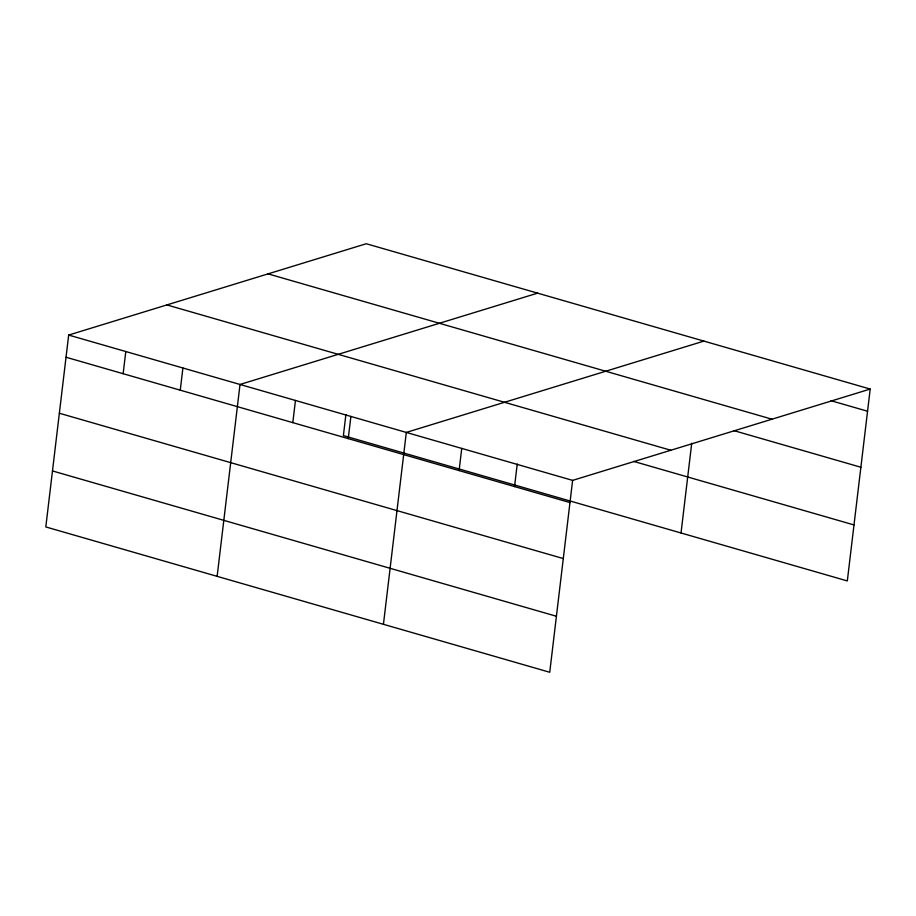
<?xml version="1.0" encoding="UTF-8"?>
<svg xmlns="http://www.w3.org/2000/svg" width="916" height="916" viewBox="0 0 916 916"><rect width="100%" height="100%" fill="white"/><g stroke="black" fill="none" stroke-linecap="round" stroke-linejoin="round"><path stroke-width="1.37" d="M870.2 389.06L366.263 243.736L68.677 335.061L45.8 526.94L549.737 672.264L572.615 480.385L870.2 389.06L847.323 580.939L343.385 435.615L345.893 414.616M123.145 373.705L125.79 351.526M180.257 390.182L182.902 368.003M217.138 576.347L240.015 384.468L537.6 293.143M292.811 422.631L295.456 400.452M348.24 438.615L350.885 416.436M383.438 624.3L406.315 432.421L703.9 341.107M459.099 470.595L461.744 448.405M514.54 486.579L517.231 464.034M681.023 532.986L691.729 443.207M831.052 400.716L867.555 411.238M268.067 273.873L771.993 419.196M733.785 430.589L860.88 467.24M166.884 304.925L670.821 450.248M633.62 461.389L853.998 524.937M68.677 335.061L572.615 480.385M66.032 357.24L569.97 502.563M59.357 413.242L563.294 558.565M52.475 470.939L556.413 616.262"/></g></svg>
